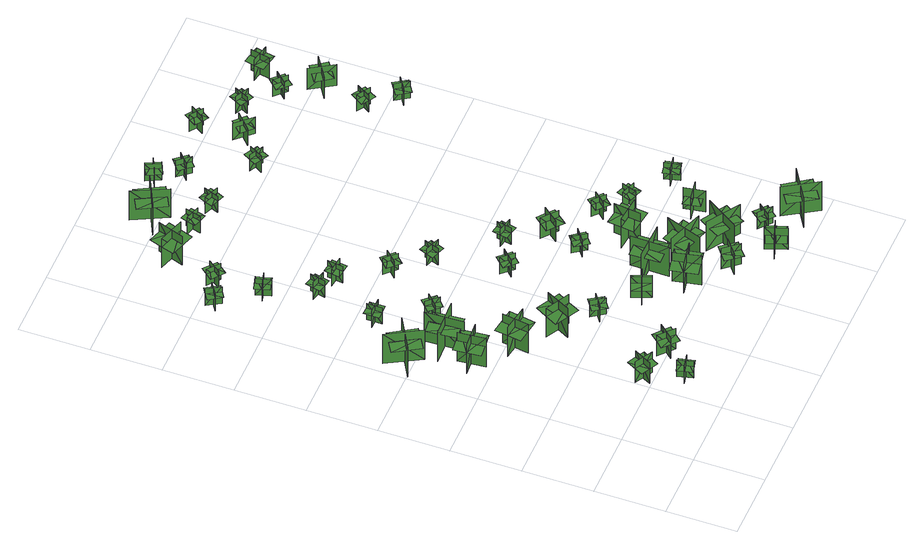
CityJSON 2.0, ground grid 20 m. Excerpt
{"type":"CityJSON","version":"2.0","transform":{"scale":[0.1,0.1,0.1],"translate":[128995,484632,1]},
"CityObjects":{
"tree1":{"type":"SolitaryVegetationObject","geometry":[{"type":"MultiSurface","lod":"1","boundaries":[[[0,1,2]],[[0,2,3]],[[4,5,6]],[[4,6,7]],[[8,9,10]],[[8,10,11]],[[8,11,12]],[[8,12,13]]]}]},
"tree2":{"type":"SolitaryVegetationObject","geometry":[{"type":"MultiSurface","lod":"1","boundaries":[[[14,15,16]],[[14,16,17]],[[18,19,20]],[[18,20,21]],[[22,23,24]],[[22,24,25]],[[22,25,26]],[[22,26,27]]]}]},
"tree3":{"type":"SolitaryVegetationObject","geometry":[{"type":"MultiSurface","lod":"1","boundaries":[[[28,29,30]],[[28,30,31]],[[32,33,34]],[[32,34,35]],[[36,37,38]],[[36,38,39]],[[36,39,40]],[[36,40,41]]]}]},
"tree4":{"type":"SolitaryVegetationObject","geometry":[{"type":"MultiSurface","lod":"1","boundaries":[[[42,43,44]],[[42,44,45]],[[46,47,48]],[[46,48,49]],[[50,51,52]],[[50,52,53]],[[50,53,54]],[[50,54,55]]]}]},
"tree5":{"type":"SolitaryVegetationObject","geometry":[{"type":"MultiSurface","lod":"1","boundaries":[[[56,57,58]],[[56,58,59]],[[60,61,62]],[[60,62,63]],[[64,65,66]],[[64,66,67]],[[64,67,68]],[[64,68,69]]]}]},
"tree6":{"type":"SolitaryVegetationObject","geometry":[{"type":"MultiSurface","lod":"1","boundaries":[[[70,71,72]],[[70,72,73]],[[74,75,76]],[[74,76,77]],[[78,79,80]],[[78,80,81]],[[78,81,82]],[[78,82,83]]]}]},
"tree7":{"type":"SolitaryVegetationObject","geometry":[{"type":"MultiSurface","lod":"1","boundaries":[[[84,85,86]],[[84,86,87]],[[88,89,90]],[[88,90,91]],[[92,93,94]],[[92,94,95]],[[92,95,96]],[[92,96,97]]]}]},
"tree8":{"type":"SolitaryVegetationObject","geometry":[{"type":"MultiSurface","lod":"1","boundaries":[[[98,99,100]],[[98,100,101]],[[102,103,104]],[[102,104,105]],[[106,107,108]],[[106,108,109]],[[106,109,110]],[[106,110,111]]]}]},
"tree9":{"type":"SolitaryVegetationObject","geometry":[{"type":"MultiSurface","lod":"1","boundaries":[[[112,113,114]],[[112,114,115]],[[116,117,118]],[[116,118,119]],[[120,121,122]],[[120,122,123]],[[120,123,124]],[[120,124,125]]]}]},
"tree10":{"type":"SolitaryVegetationObject","geometry":[{"type":"MultiSurface","lod":"1","boundaries":[[[126,127,128]],[[126,128,129]],[[130,131,132]],[[130,132,133]],[[134,135,136]],[[134,136,137]],[[134,137,138]],[[134,138,139]]]}]},
"tree11":{"type":"SolitaryVegetationObject","geometry":[{"type":"MultiSurface","lod":"1","boundaries":[[[140,141,142]],[[140,142,143]],[[144,145,146]],[[144,146,147]],[[148,149,150]],[[148,150,151]],[[148,151,152]],[[148,152,153]]]}]},
"tree12":{"type":"SolitaryVegetationObject","geometry":[{"type":"MultiSurface","lod":"1","boundaries":[[[154,155,156]],[[154,156,157]],[[158,159,160]],[[158,160,161]],[[162,163,164]],[[162,164,165]],[[162,165,166]],[[162,166,167]]]}]},
"tree13":{"type":"SolitaryVegetationObject","geometry":[{"type":"MultiSurface","lod":"1","boundaries":[[[168,169,170]],[[168,170,171]],[[172,173,174]],[[172,174,175]],[[176,177,178]],[[176,178,179]],[[176,179,180]],[[176,180,181]]]}]},
"tree14":{"type":"SolitaryVegetationObject","geometry":[{"type":"MultiSurface","lod":"1","boundaries":[[[182,183,184]],[[182,184,185]],[[186,187,188]],[[186,188,189]],[[190,191,192]],[[190,192,193]],[[190,193,194]],[[190,194,195]]]}]},
"tree15":{"type":"SolitaryVegetationObject","geometry":[{"type":"MultiSurface","lod":"1","boundaries":[[[196,197,198]],[[196,198,199]],[[200,201,202]],[[200,202,203]],[[204,205,206]],[[204,206,207]],[[204,207,208]],[[204,208,209]]]}]},
"tree16":{"type":"SolitaryVegetationObject","geometry":[{"type":"MultiSurface","lod":"1","boundaries":[[[210,211,212]],[[210,212,213]],[[214,215,216]],[[214,216,217]],[[218,219,220]],[[218,220,221]],[[218,221,222]],[[218,222,223]]]}]},
"tree17":{"type":"SolitaryVegetationObject","geometry":[{"type":"MultiSurface","lod":"1","boundaries":[[[224,225,226]],[[224,226,227]],[[228,229,230]],[[228,230,231]],[[232,233,234]],[[232,234,235]],[[232,235,236]],[[232,236,237]]]}]},
"tree18":{"type":"SolitaryVegetationObject","geometry":[{"type":"MultiSurface","lod":"1","boundaries":[[[238,239,240]],[[238,240,241]],[[242,243,244]],[[242,244,245]],[[246,247,248]],[[246,248,249]],[[246,249,250]],[[246,250,251]]]}]},
"tree19":{"type":"SolitaryVegetationObject","geometry":[{"type":"MultiSurface","lod":"1","boundaries":[[[252,253,254]],[[252,254,255]],[[256,257,258]],[[256,258,259]],[[260,261,262]],[[260,262,263]],[[260,263,264]],[[260,264,265]]]}]},
"tree20":{"type":"SolitaryVegetationObject","geometry":[{"type":"MultiSurface","lod":"1","boundaries":[[[266,267,268]],[[266,268,269]],[[270,271,272]],[[270,272,273]],[[274,275,276]],[[274,276,277]],[[274,277,278]],[[274,278,279]]]}]},
"tree21":{"type":"SolitaryVegetationObject","geometry":[{"type":"MultiSurface","lod":"1","boundaries":[[[280,281,282]],[[280,282,283]],[[284,285,286]],[[284,286,287]],[[288,289,290]],[[288,290,291]],[[288,291,292]],[[288,292,293]]]}]},
"tree22":{"type":"SolitaryVegetationObject","geometry":[{"type":"MultiSurface","lod":"1","boundaries":[[[294,295,296]],[[294,296,297]],[[298,299,300]],[[298,300,301]],[[302,303,304]],[[302,304,305]],[[302,305,306]],[[302,306,307]]]}]},
"tree23":{"type":"SolitaryVegetationObject","geometry":[{"type":"MultiSurface","lod":"1","boundaries":[[[308,309,310]],[[308,310,311]],[[312,313,314]],[[312,314,315]],[[316,317,318]],[[316,318,319]],[[316,319,320]],[[316,320,321]]]}]},
"tree24":{"type":"SolitaryVegetationObject","geometry":[{"type":"MultiSurface","lod":"1","boundaries":[[[322,323,324]],[[322,324,325]],[[326,327,328]],[[326,328,329]],[[330,331,332]],[[330,332,333]],[[330,333,334]],[[330,334,335]]]}]},
"tree25":{"type":"SolitaryVegetationObject","geometry":[{"type":"MultiSurface","lod":"1","boundaries":[[[336,337,338]],[[336,338,339]],[[340,341,342]],[[340,342,343]],[[344,345,346]],[[344,346,347]],[[344,347,348]],[[344,348,349]]]}]},
"tree26":{"type":"SolitaryVegetationObject","geometry":[{"type":"MultiSurface","lod":"1","boundaries":[[[350,351,352]],[[350,352,353]],[[354,355,356]],[[354,356,357]],[[358,359,360]],[[358,360,361]],[[358,361,362]],[[358,362,363]]]}]},
"tree27":{"type":"SolitaryVegetationObject","geometry":[{"type":"MultiSurface","lod":"1","boundaries":[[[364,365,366]],[[364,366,367]],[[368,369,370]],[[368,370,371]],[[372,373,374]],[[372,374,375]],[[372,375,376]],[[372,376,377]]]}]},
"tree28":{"type":"SolitaryVegetationObject","geometry":[{"type":"MultiSurface","lod":"1","boundaries":[[[378,379,380]],[[378,380,381]],[[382,383,384]],[[382,384,385]],[[386,387,388]],[[386,388,389]],[[386,389,390]],[[386,390,391]]]}]},
"tree29":{"type":"SolitaryVegetationObject","geometry":[{"type":"MultiSurface","lod":"1","boundaries":[[[392,393,394]],[[392,394,395]],[[396,397,398]],[[396,398,399]],[[400,401,402]],[[400,402,403]],[[400,403,404]],[[400,404,405]]]}]},
"tree30":{"type":"SolitaryVegetationObject","geometry":[{"type":"MultiSurface","lod":"1","boundaries":[[[406,407,408]],[[406,408,409]],[[410,411,412]],[[410,412,413]],[[414,415,416]],[[414,416,417]],[[414,417,418]],[[414,418,419]]]}]},
"tree31":{"type":"SolitaryVegetationObject","geometry":[{"type":"MultiSurface","lod":"1","boundaries":[[[420,421,422]],[[420,422,423]],[[424,425,426]],[[424,426,427]],[[428,429,430]],[[428,430,431]],[[428,431,432]],[[428,432,433]]]}]},
"tree32":{"type":"SolitaryVegetationObject","geometry":[{"type":"MultiSurface","lod":"1","boundaries":[[[434,435,436]],[[434,436,437]],[[438,439,440]],[[438,440,441]],[[442,443,444]],[[442,444,445]],[[442,445,446]],[[442,446,447]]]}]},
"tree33":{"type":"SolitaryVegetationObject","geometry":[{"type":"MultiSurface","lod":"1","boundaries":[[[448,449,450]],[[448,450,451]],[[452,453,454]],[[452,454,455]],[[456,457,458]],[[456,458,459]],[[456,459,460]],[[456,460,461]]]}]},
"tree34":{"type":"SolitaryVegetationObject","geometry":[{"type":"MultiSurface","lod":"1","boundaries":[[[462,463,464]],[[462,464,465]],[[466,467,468]],[[466,468,469]],[[470,471,472]],[[470,472,473]],[[470,473,474]],[[470,474,475]]]}]},
"tree35":{"type":"SolitaryVegetationObject","geometry":[{"type":"MultiSurface","lod":"1","boundaries":[[[476,477,478]],[[476,478,479]],[[480,481,482]],[[480,482,483]],[[484,485,486]],[[484,486,487]],[[484,487,488]],[[484,488,489]]]}]},
"tree36":{"type":"SolitaryVegetationObject","geometry":[{"type":"MultiSurface","lod":"1","boundaries":[[[490,491,492]],[[490,492,493]],[[494,495,496]],[[494,496,497]],[[498,499,500]],[[498,500,501]],[[498,501,502]],[[498,502,503]]]}]},
"tree37":{"type":"SolitaryVegetationObject","geometry":[{"type":"MultiSurface","lod":"1","boundaries":[[[504,505,506]],[[504,506,507]],[[508,509,510]],[[508,510,511]],[[512,513,514]],[[512,514,515]],[[512,515,516]],[[512,516,517]]]}]},
"tree38":{"type":"SolitaryVegetationObject","geometry":[{"type":"MultiSurface","lod":"1","boundaries":[[[518,519,520]],[[518,520,521]],[[522,523,524]],[[522,524,525]],[[526,527,528]],[[526,528,529]],[[526,530,531]],[[526,531,527]]]}]},
"tree39":{"type":"SolitaryVegetationObject","geometry":[{"type":"MultiSurface","lod":"1","boundaries":[[[532,533,534]],[[532,534,535]],[[536,537,538]],[[536,538,539]],[[540,541,542]],[[540,542,543]],[[540,543,544]],[[540,544,545]]]}]},
"tree40":{"type":"SolitaryVegetationObject","geometry":[{"type":"MultiSurface","lod":"1","boundaries":[[[546,547,548]],[[546,548,549]],[[550,551,552]],[[550,552,553]],[[554,555,556]],[[554,556,557]],[[554,557,558]],[[554,558,559]]]}]},
"tree41":{"type":"SolitaryVegetationObject","geometry":[{"type":"MultiSurface","lod":"1","boundaries":[[[560,561,562]],[[560,562,563]],[[564,565,566]],[[564,566,567]],[[568,569,570]],[[568,570,571]],[[568,571,572]],[[568,572,573]]]}]},
"tree42":{"type":"SolitaryVegetationObject","geometry":[{"type":"MultiSurface","lod":"1","boundaries":[[[574,575,576]],[[574,576,577]],[[578,579,580]],[[578,580,581]],[[582,583,584]],[[582,584,585]],[[582,585,586]],[[582,586,587]]]}]},
"tree43":{"type":"SolitaryVegetationObject","geometry":[{"type":"MultiSurface","lod":"1","boundaries":[[[588,589,590]],[[588,590,591]],[[592,593,594]],[[592,594,595]],[[596,597,598]],[[596,598,599]],[[596,599,600]],[[596,600,601]]]}]},
"tree44":{"type":"SolitaryVegetationObject","geometry":[{"type":"MultiSurface","lod":"1","boundaries":[[[602,603,604]],[[602,604,605]],[[606,607,608]],[[606,608,609]],[[610,611,612]],[[610,612,613]],[[610,613,614]],[[610,614,615]]]}]},
"tree45":{"type":"SolitaryVegetationObject","geometry":[{"type":"MultiSurface","lod":"1","boundaries":[[[616,617,618]],[[616,618,619]],[[620,621,622]],[[620,622,623]],[[624,625,626]],[[624,626,627]],[[624,627,628]],[[624,628,629]]]}]},
"tree46":{"type":"SolitaryVegetationObject","geometry":[{"type":"MultiSurface","lod":"1","boundaries":[[[630,631,632]],[[630,632,633]],[[634,635,636]],[[634,636,637]],[[638,639,640]],[[638,640,641]],[[638,641,642]],[[638,642,643]]]}]},
"tree47":{"type":"SolitaryVegetationObject","geometry":[{"type":"MultiSurface","lod":"1","boundaries":[[[644,645,646]],[[644,646,647]],[[648,649,650]],[[648,650,651]],[[652,653,654]],[[652,654,655]],[[652,655,656]],[[652,656,657]]]}]},
"tree48":{"type":"SolitaryVegetationObject","geometry":[{"type":"MultiSurface","lod":"1","boundaries":[[[658,659,660]],[[658,660,661]],[[662,663,664]],[[662,664,665]],[[666,667,668]],[[666,668,669]],[[666,669,670]],[[666,670,671]]]}]},
"tree49":{"type":"SolitaryVegetationObject","geometry":[{"type":"MultiSurface","lod":"1","boundaries":[[[672,673,674]],[[672,674,675]],[[676,677,678]],[[676,678,679]],[[680,681,682]],[[680,682,683]],[[680,683,684]],[[680,684,685]]]}]},
"tree50":{"type":"SolitaryVegetationObject","geometry":[{"type":"MultiSurface","lod":"1","boundaries":[[[686,687,688]],[[686,688,689]],[[690,691,692]],[[690,692,693]],[[694,695,696]],[[694,696,697]],[[694,697,698]],[[694,698,699]]]}]},
"tree51":{"type":"SolitaryVegetationObject","geometry":[{"type":"MultiSurface","lod":"1","boundaries":[[[700,701,702]],[[700,702,703]],[[704,705,706]],[[704,706,707]],[[708,709,710]],[[708,710,711]],[[708,711,712]],[[708,712,713]]]}]}
},
"vertices":[
[196,238,15],[245,211,15],[245,211,92],[196,238,92],[206,202,15],[233,251,15],[233,251,92],[206,202,92],[206,202,70],[231,189,70],[257,238,70],[233,251,70],[208,264,70],[182,215,70],
[262,102,19],[252,145,19],[252,145,81],[262,102,81],[278,127,19],[235,117,19],[235,117,81],[278,127,81],[278,127,64],[273,149,64],[230,138,64],[235,117,64],[240,95,64],[283,106,64],
[82,780,8],[28,875,8],[28,875,117],[82,780,117],[101,851,8],[101,851,117],[6,798,117],[6,798,8],[77,789,88],[108,808,88],[63,880,88],[32,861,88],[2,842,88],[46,770,88],
[108,699,7],[115,622,7],[115,622,114],[108,699,114],[75,660,7],[152,667,7],[152,667,114],[75,660,114],[75,660,84],[78,621,84],[155,629,84],[152,667,84],[148,706,84],[71,698,84],
[146,695,10],[141,804,10],[141,804,118],[146,695,118],[195,750,10],[195,750,118],[86,745,118],[86,745,10],[146,705,90],[182,708,90],[175,793,90],[138,790,90],[102,786,90],[110,702,90],
[213,614,6],[202,538,6],[202,538,114],[213,614,114],[172,584,6],[248,572,6],[248,572,114],[172,584,114],[172,584,84],[166,545,84],[242,534,84],[248,572,84],[254,610,84],[177,622,84],
[308,183,17],[345,224,17],[345,224,94],[308,183,94],[345,184,17],[304,221,17],[304,221,94],[345,184,94],[345,184,72],[364,205,72],[322,242,72],[304,221,72],[285,201,72],[327,164,72],
[131,946,17],[175,946,17],[175,946,78],[131,946,78],[152,925,17],[152,969,17],[152,969,78],[152,925,78],[152,925,61],[174,925,61],[174,969,61],[152,969,61],[130,969,61],[130,925,61],
[291,464,6],[328,532,6],[328,532,114],[291,464,114],[340,479,6],[272,516,6],[272,516,114],[340,479,114],[340,479,84],[359,513,84],[291,550,84],[272,516,84],[254,482,84],[322,445,84],
[74,1369,19],[37,1345,19],[37,1345,80],[74,1369,80],[46,1376,19],[69,1338,19],[69,1338,80],[46,1376,80],[46,1376,63],[27,1364,63],[50,1326,63],[69,1338,63],[88,1350,63],[64,1387,63],
[244,832,14],[212,801,14],[212,801,76],[244,832,76],[215,832,14],[245,800,14],[245,800,76],[215,832,76],[215,832,59],[199,817,59],[229,785,59],[245,800,59],[261,816,59],[231,848,59],
[132,1271,15],[143,1229,15],[143,1229,76],[132,1271,76],[117,1246,15],[159,1257,15],[159,1257,76],[117,1246,76],[117,1246,59],[123,1225,59],[165,1236,59],[159,1257,59],[154,1279,59],[111,1267,59],
[408,431,8],[372,406,8],[372,406,69],[408,431,69],[379,437,8],[404,400,8],[404,400,69],[379,437,69],[379,437,52],[361,424,52],[386,388,52],[404,400,52],[423,412,52],[398,449,52],
[171,1124,16],[214,1114,16],[214,1114,78],[171,1124,78],[187,1099,16],[197,1142,16],[197,1142,78],[187,1099,78],[187,1099,60],[208,1094,60],[218,1137,60],[197,1142,60],[175,1147,60],[165,1104,60],
[147,1372,19],[113,1400,19],[113,1400,80],[147,1372,80],[144,1402,19],[117,1367,19],[117,1367,80],[144,1402,80],[144,1402,63],[127,1416,63],[99,1381,63],[117,1367,63],[134,1353,63],[162,1388,63],
[253,1074,17],[258,1118,17],[258,1118,78],[253,1074,78],[276,1092,17],[232,1097,17],[232,1097,78],[276,1092,78],[276,1092,61],[279,1114,61],[235,1119,61],[232,1097,61],[230,1075,61],[274,1070,61],
[468,326,8],[520,346,8],[520,346,85],[468,326,85],[502,311,8],[482,362,8],[482,362,85],[502,311,85],[502,311,63],[528,321,63],[507,372,63],[482,362,63],[456,352,63],[476,301,63],
[160,1484,19],[184,1558,19],[184,1558,126],[160,1484,126],[206,1507,19],[132,1531,19],[132,1531,126],[206,1507,126],[206,1507,96],[218,1544,96],[144,1568,96],[132,1531,96],[120,1494,96],[194,1470,96],
[349,958,17],[318,989,17],[318,989,78],[349,958,78],[349,988,17],[318,956,17],[318,956,78],[349,988,78],[349,988,61],[333,1003,61],[302,972,61],[318,956,61],[334,941,61],[365,972,61],
[433,676,15],[464,707,15],[464,707,77],[433,676,77],[462,676,15],[431,707,15],[431,707,77],[462,676,77],[462,676,59],[478,691,59],[446,723,59],[431,707,59],[415,691,59],[447,660,59],
[578,284,7],[593,208,7],[593,208,114],[578,284,114],[549,241,7],[625,256,7],[625,256,114],[549,241,114],[549,241,84],[556,203,84],[632,218,84],[625,256,84],[618,294,84],[541,279,84],
[390,894,17],[432,879,17],[432,879,78],[390,894,78],[403,867,17],[417,909,17],[417,909,78],[403,867,78],[403,867,61],[424,860,61],[438,901,61],[417,909,61],[397,916,61],[382,874,61],
[588,405,11],[586,296,11],[586,296,120],[588,405,120],[536,354,11],[536,354,120],[644,352,120],[644,352,11],[587,395,91],[551,394,91],[554,309,91],[590,310,91],[626,311,91],[624,396,91],
[701,178,7],[658,143,7],[658,143,84],[701,178,84],[664,182,7],[699,139,7],[699,139,84],[664,182,84],[664,182,63],[643,165,63],[677,122,63],[699,139,63],[720,156,63],[686,199,63],
[309,1500,20],[266,1512,20],[266,1512,82],[309,1500,82],[295,1526,20],[283,1483,20],[283,1483,82],[295,1526,82],[295,1526,65],[274,1532,65],[262,1489,65],[283,1483,65],[304,1477,65],[316,1520,65],
[567,531,14],[602,557,14],[602,557,76],[567,531,76],[596,526,14],[570,562,14],[570,562,76],[596,526,76],[596,526,59],[614,539,59],[587,575,59],[570,562,59],[552,548,59],[578,513,59],
[617,302,10],[720,266,10],[720,266,119],[617,302,119],[649,236,10],[649,236,119],[685,339,119],[685,339,10],[626,299,90],[615,264,90],[697,239,90],[707,274,90],[718,308,90],[637,333,90],
[306,1573,20],[259,1671,20],[259,1671,128],[306,1573,128],[330,1642,20],[330,1642,128],[231,1595,128],[231,1595,20],[302,1582,100],[334,1599,100],[294,1674,100],[262,1657,100],[230,1640,100],[270,1565,100],
[526,742,14],[569,733,14],[569,733,76],[526,742,76],[542,718,14],[551,761,14],[551,761,76],[542,718,76],[542,718,58],[563,713,58],[572,756,58],[551,761,58],[529,765,58],[520,722,58],
[632,621,13],[590,657,13],[590,657,90],[632,621,90],[629,658,13],[594,615,13],[594,615,90],[629,658,90],[629,658,68],[608,675,68],[572,633,68],[594,615,68],[615,597,68],[650,640,68],
[749,67,6],[808,87,6],[808,87,85],[749,67,85],[793,45,6],[773,104,6],[773,104,85],[793,45,85],[754,64,59],[764,37,59],[823,58,59],[813,85,59],[803,113,59],[744,91,59],
[673,410,11],[682,487,11],[682,487,119],[673,410,119],[714,442,11],[637,450,11],[637,450,119],[714,442,119],[714,442,89],[718,480,89],[641,489,89],[637,450,89],[632,412,89],[709,403,89],
[705,239,12],[796,180,12],[796,180,121],[705,239,121],[721,168,12],[721,168,121],[780,259,121],[780,259,12],[713,234,92],[695,203,92],[768,159,92],[786,190,92],[805,221,92],[732,265,92],
[367,1467,20],[383,1509,20],[383,1509,81],[367,1467,81],[394,1479,20],[352,1495,20],[352,1495,81],[394,1479,81],[394,1479,64],[402,1500,64],[361,1516,64],[352,1495,64],[344,1475,64],[386,1458,64],
[825,144,15],[859,115,15],[859,115,76],[825,144,76],[827,115,15],[856,148,15],[856,148,76],[827,115,76],[827,115,59],[844,100,59],[873,134,59],[856,148,59],[839,163,59],[810,129,59],
[745,533,13],[712,562,13],[712,562,75],[745,533,75],[743,562,13],[714,529,13],[714,529,75],[743,562,75],[743,562,57],[727,577,57],[697,544,57],[714,529,57],[730,515,57],[760,548,57],
[424,1645,19],[405,1685,19],[405,1685,81],[424,1645,81],[434,1672,19],[394,1654,19],[394,1654,81],[434,1672,81],[434,1672,64],[425,1692,64],[385,1674,64],[394,1654,64],[403,1634,64],[444,1652,64],
[855,329,14],[796,318,14],[796,318,92],[855,329,92],[824,350,14],[824,350,92],[834,291,92],[834,291,14],[852,326,62],[800,317,62],[804,293,62],[856,302,62],[847,351,62],[796,342,62],
[810,482,12],[768,496,12],[768,496,74],[810,482,74],[797,508,12],[783,466,12],[783,466,74],[797,508,74],[797,508,57],[777,515,57],[762,473,57],[783,466,57],[804,459,57],[818,501,57],
[892,106,13],[949,13,13],[949,13,122],[892,106,122],[875,35,13],[875,35,122],[968,92,122],[968,92,13],[896,98,93],[866,78,93],[914,7,93],[944,27,93],[974,48,93],[926,118,93],
[447,1614,20],[476,1580,20],[476,1580,81],[447,1614,81],[445,1585,20],[479,1613,20],[479,1613,81],[445,1585,81],[445,1585,64],[459,1568,64],[493,1596,64],[479,1613,64],[464,1630,64],[430,1602,64],
[566,1452,19],[544,1414,19],[544,1414,80],[566,1452,80],[537,1444,19],[576,1423,19],[576,1423,80],[537,1444,80],[537,1444,63],[526,1425,63],[565,1403,63],[576,1423,63],[587,1442,63],[548,1464,63],
[932,420,12],[889,411,12],[889,411,73],[932,420,73],[907,436,12],[917,393,12],[917,393,73],[907,436,73],[907,436,56],[885,432,56],[895,388,56],[917,393,56],[938,398,56],[929,441,56],
[667,1525,18],[622,1482,18],[622,1482,80],[667,1525,80],[626,1526,18],[626,1526,80],[668,1480,80],[668,1480,18],[663,1521,64],[648,1536,64],[614,1501,64],[629,1486,64],[644,1472,64],[678,1507,64],
[648,1616,19],[612,1641,19],[612,1641,81],[648,1616,81],[643,1645,19],[618,1608,19],[618,1608,81],[643,1645,81],[643,1645,63],[625,1657,63],[600,1621,63],[618,1608,63],[636,1596,63],[661,1632,63],
[717,1553,19],[757,1533,19],[757,1533,81],[717,1553,81],[727,1525,19],[746,1564,19],[746,1564,81],[727,1525,81],[727,1525,64],[746,1515,64],[766,1555,64],[746,1564,64],[727,1574,64],[707,1535,64],
[849,1234,17],[872,1272,17],[872,1272,78],[849,1234,78],[877,1241,17],[840,1264,17],[840,1264,78],[877,1241,78],[877,1241,61],[889,1259,61],[851,1283,61],[840,1264,61],[828,1245,61],[866,1222,61],
[813,1455,17],[843,1487,17],[843,1487,78],[813,1455,78],[842,1455,17],[810,1486,17],[810,1486,78],[842,1455,78],[842,1455,61],[857,1471,61],[825,1502,61],[810,1486,61],[795,1470,61],[827,1439,61],
[939,1182,17],[902,1158,17],[902,1158,79],[939,1182,79],[910,1188,17],[935,1152,17],[935,1152,79],[910,1188,79],[910,1188,61],[892,1176,61],[916,1139,61],[935,1152,61],[953,1164,61],[929,1201,61],
[919,1402,15],[853,1360,15],[853,1360,93],[919,1402,93],[868,1413,15],[868,1413,93],[909,1347,93],[909,1347,15],[913,1398,72],[898,1419,72],[848,1385,72],[863,1364,72],[878,1342,72],[928,1377,72],
[879,1573,15],[868,1519,15],[868,1519,92],[879,1573,92],[848,1553,15],[902,1542,15],[902,1542,92],[848,1553,92],[848,1553,71],[843,1526,71],[897,1515,71],[902,1542,71],[908,1569,71],[854,1580,71]
]}
